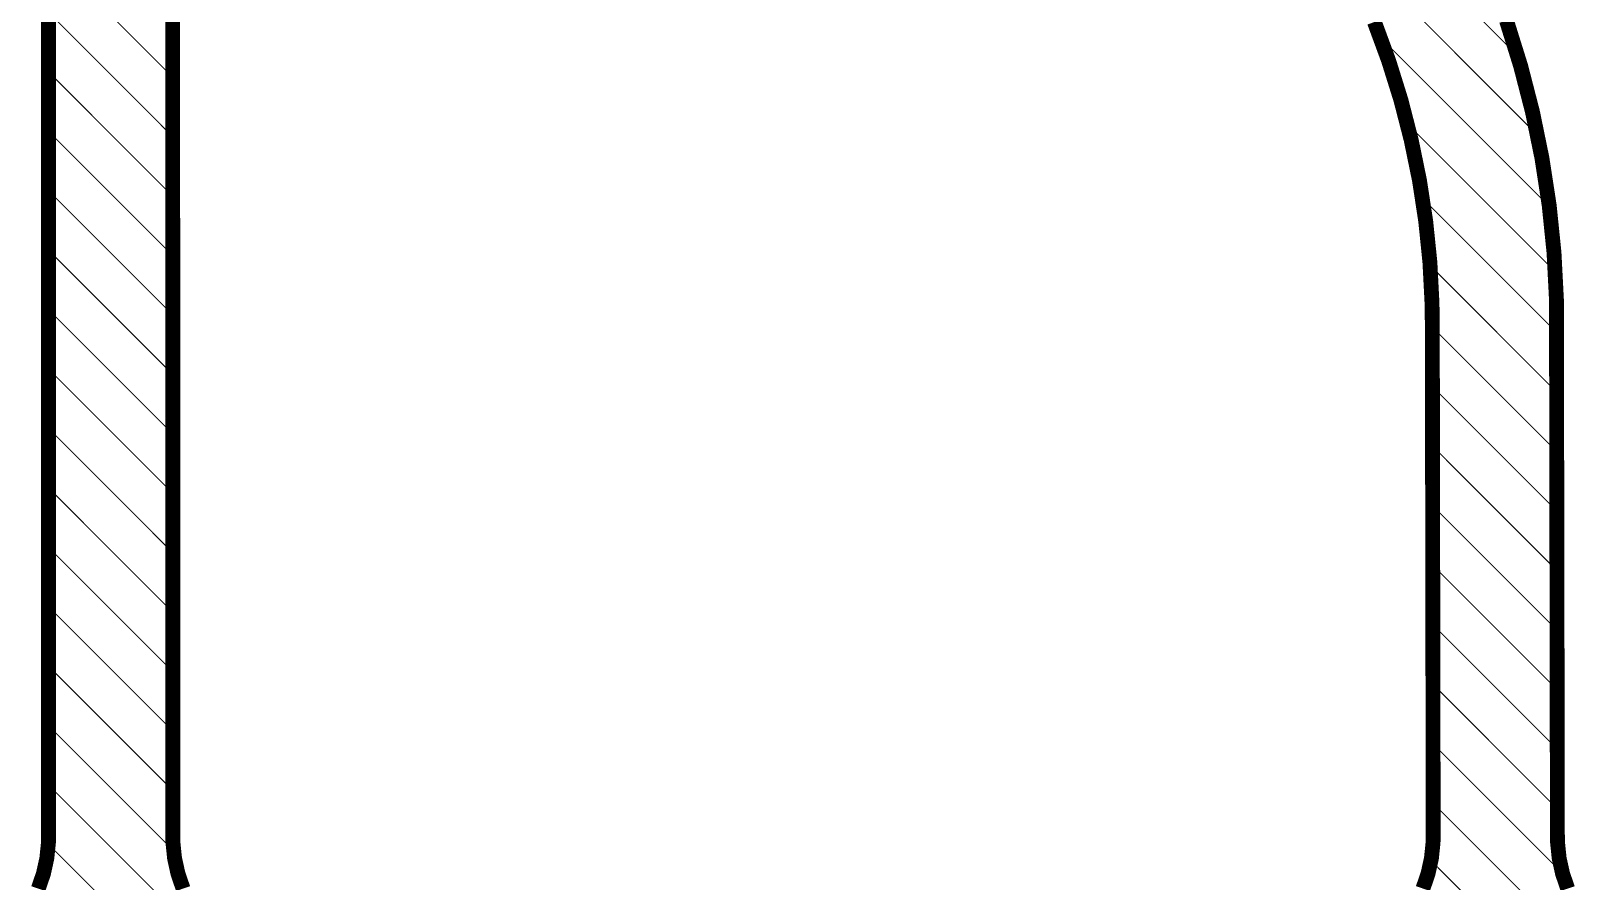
# Model space of a CAD drawing. Header units: inches. Extents: x -4.2 to 12.6, y -6.1 to 3.
# Drawn here: x 9.343 to 10.903, y -2.206 to -1.347 of the extents above; entities that cross this region are included whole.
import ezdxf

# ---------------------------------------------------------------- set-up
doc = ezdxf.new("R2010")
doc.units = ezdxf.units.IN
doc.header["$MEASUREMENT"] = 0
doc.layers.add('Dimension', color=6, linetype='Continuous')

msp = doc.modelspace()

# ---------------------------------------------------------------- linework, layer by layer
at = {"layer": 'Dimension'}
for points, const_width in [([(9.3611654, 0.1360543), (9.3613545, -2.1587778)], 0.015), ([(9.4865967, 0.1263283), (9.486805, -2.1587814)], 0.015), ([(10.1852833, -0.712762), (10.8452569, -1.3727356)], 0.001), ([(10.6536319, -1.2411106), (10.8650559, -1.4525346)], 0.001), ([(9.3612811, -1.2687598), (9.4867354, -1.3942141)], 0.001), ([(9.361286, -1.3287647), (9.4867408, -1.4542195)], 0.001), ([(10.7004504, -1.3384006), (10.7148188, -1.377446)], 0.015), ([(10.8338645, -1.3369942), (10.8481358, -1.3827265)], 0.015), ([(10.7055528, -1.3530315), (10.8771858, -1.5246645)], 0.001), ([(10.7148188, -1.377446), (10.7272126, -1.4171623)], 0.015), ([(10.8481358, -1.3827265), (10.8600976, -1.4291165)], 0.015), ([(9.361291, -1.3887697), (9.4867463, -1.514225)], 0.001), ([(10.7272126, -1.4171623), (10.7376007, -1.4574499)], 0.015), ([(10.8600976, -1.4291165), (10.8697198, -1.4760477)], 0.015), ([(9.3612959, -1.4487746), (9.4867518, -1.5742305)], 0.001), ([(10.7376007, -1.4574499), (10.7459569, -1.4982073)], 0.015), ([(10.7330368, -1.4405155), (10.8828964, -1.5903751)], 0.001), ([(10.8697198, -1.4760477), (10.8769783, -1.523402)], 0.015), ([(10.7459569, -1.4982073), (10.7522603, -1.5393323)], 0.015), ([(9.3613009, -1.5087796), (9.4867573, -1.634236)], 0.001), ([(10.748575, -1.5160537), (10.8843948, -1.6518735)], 0.001), ([(10.8769783, -1.523402), (10.8818546, -1.5710606)], 0.015), ([(10.7522603, -1.5393323), (10.756495, -1.5807214)], 0.015), ([(9.3613058, -1.5687845), (9.4867627, -1.6942414)], 0.001), ([(10.756495, -1.5807214), (10.7586503, -1.6222708)], 0.015), ([(10.8818546, -1.5710606), (10.8843368, -1.6189036)], 0.015), ([(10.7566311, -1.5841098), (10.8845014, -1.7119801)], 0.001), ([(10.7586503, -1.6222708), (10.7589464, -1.643073)], 0.015), ([(10.8843368, -1.6189036), (10.8843775, -1.6428573)], 0.015), ([(9.3613108, -1.6287895), (9.4867682, -1.7542469)], 0.001), ([(10.7589464, -1.643073), (10.7589465, -1.6430729)], 0.015), ([(10.7589465, -1.6430729), (10.7598441, -2.1587779)], 0.015), ([(10.8843775, -1.6428573), (10.8852924, -2.1587739)], 0.015), ([(10.758951, -1.6464297), (10.884608, -1.7720867)], 0.001), ([(9.3613157, -1.6887944), (9.4867737, -1.8142524)], 0.001), ([(10.7590556, -1.7065343), (10.8847146, -1.8321933)], 0.001), ([(9.3613207, -1.7487994), (9.4867791, -1.8742578)], 0.001), ([(10.7591602, -1.7666389), (10.8848212, -1.8922999)], 0.001), ([(9.3613256, -1.8088043), (9.4867846, -1.9342633)], 0.001), ([(10.7592649, -1.8267436), (10.8849278, -1.9524065)], 0.001), ([(9.3613305, -1.8688092), (9.4867901, -1.9942688)], 0.001), ([(10.7593695, -1.8868482), (10.8850344, -2.0125131)], 0.001), ([(9.3613355, -1.9288142), (9.4867955, -2.0542742)], 0.001), ([(10.7594741, -1.9469528), (10.885141, -2.0726197)], 0.001), ([(9.3613404, -1.9888191), (9.486801, -2.1142797)], 0.001), ([(10.7595787, -2.0070574), (10.8852476, -2.1327263)], 0.001), ([(9.3613454, -2.0488241), (9.4879091, -2.1753878)], 0.001), ([(10.7596833, -2.067162), (10.8907564, -2.1982351)], 0.001), ([(9.3613503, -2.108829), (9.4737281, -2.2212068)], 0.001), ([(10.7597879, -2.1272666), (10.8537182, -2.2211969)], 0.001), ([(9.3612169, -2.1667635), (9.3613545, -2.1587778)], 0.015), ([(9.486805, -2.1587815), (9.486805, -2.1587814)], 0.015), ([(9.486805, -2.1587815), (9.4869424, -2.1667689)], 0.015), ([(10.759707, -2.1667543), (10.7598441, -2.1587779)], 0.015), ([(10.8852923, -2.158774), (10.8852924, -2.1587739)], 0.015), ([(10.8852923, -2.158774), (10.8854299, -2.1667619)], 0.015), ([(9.3595807, -2.1826466), (9.3612169, -2.1667635)], 0.015), ([(9.360965, -2.1684437), (9.4137254, -2.2212041)], 0.001), ([(9.4869424, -2.1667689), (9.4885789, -2.1826554)], 0.015), ([(10.7580752, -2.1826191), (10.759707, -2.1667543)], 0.015), ([(10.8854299, -2.1667619), (10.8870664, -2.1826495)], 0.015), ([(9.3561502, -2.1982409), (9.3595807, -2.1826466)], 0.015), ([(9.4885789, -2.1826554), (9.4920107, -2.198253)], 0.015), ([(10.7546531, -2.1981963), (10.7580752, -2.1826191)], 0.015), ([(10.8870664, -2.1826495), (10.8904983, -2.1982481)], 0.015), ([(9.3509697, -2.2133443), (9.3561502, -2.1982409)], 0.015), ([(9.4920107, -2.198253), (9.4971934, -2.2133593)], 0.015), ([(10.7494849, -2.2132842), (10.7546531, -2.1981963)], 0.015), ([(10.7574087, -2.1848874), (10.7937051, -2.2211838)], 0.001), ([(10.8904983, -2.1982481), (10.8956809, -2.2133556)], 0.015)]:
    msp.add_lwpolyline(points, dxfattribs=dict(at, const_width=const_width))
for points, const_width in [([(10.7053028, -1.3530315, 1), (10.7058028, -1.3530315, 1)], 0.0005), ([(10.7110688, -1.377446, 1), (10.7185688, -1.377446, 1)], 0.0075), ([(10.7110688, -1.377446, 1), (10.7185688, -1.377446, 1)], 0.0075), ([(10.8450069, -1.3727356, 1), (10.8455069, -1.3727356, 1)], 0.0005), ([(10.8443858, -1.3827265, 1), (10.8518858, -1.3827265, 1)], 0.0075), ([(10.8443858, -1.3827265, 1), (10.8518858, -1.3827265, 1)], 0.0075), ([(9.361041, -1.3887697, 1), (9.361541, -1.3887697, 1)], 0.0005), ([(9.4864854, -1.3942141, 1), (9.4869854, -1.3942141, 1)], 0.0005), ([(10.7234626, -1.4171623, 1), (10.7309626, -1.4171623, 1)], 0.0075), ([(10.7234626, -1.4171623, 1), (10.7309626, -1.4171623, 1)], 0.0075), ([(10.8563476, -1.4291165, 1), (10.8638476, -1.4291165, 1)], 0.0075), ([(10.8563476, -1.4291165, 1), (10.8638476, -1.4291165, 1)], 0.0075), ([(9.3610459, -1.4487746, 1), (9.3615459, -1.4487746, 1)], 0.0005), ([(10.7338507, -1.4574499, 1), (10.7413507, -1.4574499, 1)], 0.0075), ([(10.7338507, -1.4574499, 1), (10.7413507, -1.4574499, 1)], 0.0075), ([(10.7327868, -1.4405155, 1), (10.7332868, -1.4405155, 1)], 0.0005), ([(9.4864908, -1.4542195, 1), (9.4869908, -1.4542195, 1)], 0.0005), ([(10.8648059, -1.4525346, 1), (10.8653059, -1.4525346, 1)], 0.0005), ([(10.8659698, -1.4760477, 1), (10.8734698, -1.4760477, 1)], 0.0075), ([(10.8659698, -1.4760477, 1), (10.8734698, -1.4760477, 1)], 0.0075), ([(10.7422069, -1.4982073, 1), (10.7497069, -1.4982073, 1)], 0.0075), ([(10.7422069, -1.4982073, 1), (10.7497069, -1.4982073, 1)], 0.0075), ([(9.3610509, -1.5087796, 1), (9.3615509, -1.5087796, 1)], 0.0005), ([(9.4864963, -1.514225, 1), (9.4869963, -1.514225, 1)], 0.0005), ([(10.748325, -1.5160537, 1), (10.748825, -1.5160537, 1)], 0.0005), ([(10.8732283, -1.523402, 1), (10.8807283, -1.523402, 1)], 0.0075), ([(10.8732283, -1.523402, 1), (10.8807283, -1.523402, 1)], 0.0075), ([(10.8769358, -1.5246645, 1), (10.8774358, -1.5246645, 1)], 0.0005), ([(10.7485103, -1.5393323, 1), (10.7560103, -1.5393323, 1)], 0.0075), ([(10.7485103, -1.5393323, 1), (10.7560103, -1.5393323, 1)], 0.0075), ([(9.3610558, -1.5687845, 1), (9.3615558, -1.5687845, 1)], 0.0005), ([(9.4865018, -1.5742305, 1), (9.4870018, -1.5742305, 1)], 0.0005), ([(10.752745, -1.5807214, 1), (10.760245, -1.5807214, 1)], 0.0075), ([(10.752745, -1.5807214, 1), (10.760245, -1.5807214, 1)], 0.0075), ([(10.8781046, -1.5710606, 1), (10.8856046, -1.5710606, 1)], 0.0075), ([(10.8781046, -1.5710606, 1), (10.8856046, -1.5710606, 1)], 0.0075), ([(10.7563811, -1.5841098, 1), (10.7568811, -1.5841098, 1)], 0.0005), ([(10.8826464, -1.5903751, 1), (10.8831464, -1.5903751, 1)], 0.0005), ([(10.7549003, -1.6222708, 1), (10.7624003, -1.6222708, 1)], 0.0075), ([(10.7549003, -1.6222708, 1), (10.7624003, -1.6222708, 1)], 0.0075), ([(10.8805868, -1.6189036, 1), (10.8880868, -1.6189036, 1)], 0.0075), ([(10.8805868, -1.6189036, 1), (10.8880868, -1.6189036, 1)], 0.0075), ([(9.3610608, -1.6287895, 1), (9.3615608, -1.6287895, 1)], 0.0005), ([(9.4865073, -1.634236, 1), (9.4870073, -1.634236, 1)], 0.0005), ([(10.7551964, -1.643073, 1), (10.7626964, -1.643073, 1)], 0.0075), ([(10.7551964, -1.643073, 1), (10.7626964, -1.643073, 1)], 0.0075), ([(10.7551965, -1.6430729, 1), (10.7626965, -1.6430729, 1)], 0.0075), ([(10.7551965, -1.6430729, 1), (10.7626965, -1.6430729, 1)], 0.0075), ([(10.8806275, -1.6428573, 1), (10.8881275, -1.6428573, 1)], 0.0075), ([(10.8806275, -1.6428573, 1), (10.8881275, -1.6428573, 1)], 0.0075), ([(10.758701, -1.6464297, 1), (10.759201, -1.6464297, 1)], 0.0005), ([(10.8841448, -1.6518735, 1), (10.8846448, -1.6518735, 1)], 0.0005), ([(9.3610657, -1.6887944, 1), (9.3615657, -1.6887944, 1)], 0.0005), ([(9.4865127, -1.6942414, 1), (9.4870127, -1.6942414, 1)], 0.0005), ([(10.7588056, -1.7065343, 1), (10.7593056, -1.7065343, 1)], 0.0005), ([(10.8842514, -1.7119801, 1), (10.8847514, -1.7119801, 1)], 0.0005), ([(9.3610707, -1.7487994, 1), (9.3615707, -1.7487994, 1)], 0.0005), ([(9.4865182, -1.7542469, 1), (9.4870182, -1.7542469, 1)], 0.0005), ([(10.7589102, -1.7666389, 1), (10.7594102, -1.7666389, 1)], 0.0005), ([(10.884358, -1.7720867, 1), (10.884858, -1.7720867, 1)], 0.0005), ([(9.3610756, -1.8088043, 1), (9.3615756, -1.8088043, 1)], 0.0005), ([(9.4865237, -1.8142524, 1), (9.4870237, -1.8142524, 1)], 0.0005), ([(10.7590149, -1.8267436, 1), (10.7595149, -1.8267436, 1)], 0.0005), ([(10.8844646, -1.8321933, 1), (10.8849646, -1.8321933, 1)], 0.0005), ([(9.3610805, -1.8688092, 1), (9.3615805, -1.8688092, 1)], 0.0005), ([(9.4865291, -1.8742578, 1), (9.4870291, -1.8742578, 1)], 0.0005), ([(10.7591195, -1.8868482, 1), (10.7596195, -1.8868482, 1)], 0.0005), ([(10.8845712, -1.8922999, 1), (10.8850712, -1.8922999, 1)], 0.0005), ([(9.3610855, -1.9288142, 1), (9.3615855, -1.9288142, 1)], 0.0005), ([(9.4865346, -1.9342633, 1), (9.4870346, -1.9342633, 1)], 0.0005), ([(10.7592241, -1.9469528, 1), (10.7597241, -1.9469528, 1)], 0.0005), ([(10.8846778, -1.9524065, 1), (10.8851778, -1.9524065, 1)], 0.0005), ([(9.3610904, -1.9888191, 1), (9.3615904, -1.9888191, 1)], 0.0005), ([(9.4865401, -1.9942688, 1), (9.4870401, -1.9942688, 1)], 0.0005), ([(10.7593287, -2.0070574, 1), (10.7598287, -2.0070574, 1)], 0.0005), ([(10.8847844, -2.0125131, 1), (10.8852844, -2.0125131, 1)], 0.0005), ([(9.3610954, -2.0488241, 1), (9.3615954, -2.0488241, 1)], 0.0005), ([(9.4865455, -2.0542742, 1), (9.4870455, -2.0542742, 1)], 0.0005), ([(10.7594333, -2.067162, 1), (10.7599333, -2.067162, 1)], 0.0005), ([(10.884891, -2.0726197, 1), (10.885391, -2.0726197, 1)], 0.0005), ([(9.3611003, -2.108829, 1), (9.3616003, -2.108829, 1)], 0.0005), ([(9.486551, -2.1142797, 1), (9.487051, -2.1142797, 1)], 0.0005), ([(10.7595379, -2.1272666, 1), (10.7600379, -2.1272666, 1)], 0.0005), ([(10.8849976, -2.1327263, 1), (10.8854976, -2.1327263, 1)], 0.0005), ([(9.3576045, -2.1587778, 1), (9.3651045, -2.1587778, 1)], 0.0075), ([(9.3576045, -2.1587778, 1), (9.3651045, -2.1587778, 1)], 0.0075), ([(9.483055, -2.1587814, 1), (9.490555, -2.1587814, 1)], 0.0075), ([(9.483055, -2.1587814, 1), (9.490555, -2.1587814, 1)], 0.0075), ([(9.483055, -2.1587815, 1), (9.490555, -2.1587815, 1)], 0.0075), ([(9.483055, -2.1587815, 1), (9.490555, -2.1587815, 1)], 0.0075), ([(10.7560941, -2.1587779, 1), (10.7635941, -2.1587779, 1)], 0.0075), ([(10.7560941, -2.1587779, 1), (10.7635941, -2.1587779, 1)], 0.0075), ([(10.8815423, -2.158774, 1), (10.8890423, -2.158774, 1)], 0.0075), ([(10.8815423, -2.158774, 1), (10.8890423, -2.158774, 1)], 0.0075), ([(10.8815424, -2.1587739, 1), (10.8890424, -2.1587739, 1)], 0.0075), ([(10.8815424, -2.1587739, 1), (10.8890424, -2.1587739, 1)], 0.0075), ([(9.3574669, -2.1667635, 1), (9.3649669, -2.1667635, 1)], 0.0075), ([(9.3574669, -2.1667635, 1), (9.3649669, -2.1667635, 1)], 0.0075), ([(9.360715, -2.1684437, 1), (9.361215, -2.1684437, 1)], 0.0005), ([(9.4831924, -2.1667689, 1), (9.4906924, -2.1667689, 1)], 0.0075), ([(9.4831924, -2.1667689, 1), (9.4906924, -2.1667689, 1)], 0.0075), ([(10.755957, -2.1667543, 1), (10.763457, -2.1667543, 1)], 0.0075), ([(10.755957, -2.1667543, 1), (10.763457, -2.1667543, 1)], 0.0075), ([(10.8816799, -2.1667619, 1), (10.8891799, -2.1667619, 1)], 0.0075), ([(10.8816799, -2.1667619, 1), (10.8891799, -2.1667619, 1)], 0.0075), ([(9.3558307, -2.1826466, 1), (9.3633307, -2.1826466, 1)], 0.0075), ([(9.3558307, -2.1826466, 1), (9.3633307, -2.1826466, 1)], 0.0075), ([(9.4848289, -2.1826554, 1), (9.4923289, -2.1826554, 1)], 0.0075), ([(9.4848289, -2.1826554, 1), (9.4923289, -2.1826554, 1)], 0.0075), ([(9.4876591, -2.1753878, 1), (9.4881591, -2.1753878, 1)], 0.0005), ([(10.7543252, -2.1826191, 1), (10.7618252, -2.1826191, 1)], 0.0075), ([(10.7543252, -2.1826191, 1), (10.7618252, -2.1826191, 1)], 0.0075), ([(10.8833164, -2.1826495, 1), (10.8908164, -2.1826495, 1)], 0.0075), ([(10.8833164, -2.1826495, 1), (10.8908164, -2.1826495, 1)], 0.0075), ([(9.3524002, -2.1982409, 1), (9.3599002, -2.1982409, 1)], 0.0075), ([(9.3524002, -2.1982409, 1), (9.3599002, -2.1982409, 1)], 0.0075), ([(9.4882607, -2.198253, 1), (9.4957607, -2.198253, 1)], 0.0075), ([(9.4882607, -2.198253, 1), (9.4957607, -2.198253, 1)], 0.0075), ([(10.7509031, -2.1981963, 1), (10.7584031, -2.1981963, 1)], 0.0075), ([(10.7509031, -2.1981963, 1), (10.7584031, -2.1981963, 1)], 0.0075), ([(10.7571587, -2.1848874, 1), (10.7576587, -2.1848874, 1)], 0.0005), ([(10.8867483, -2.1982481, 1), (10.8942483, -2.1982481, 1)], 0.0075), ([(10.8867483, -2.1982481, 1), (10.8942483, -2.1982481, 1)], 0.0075), ([(10.8905064, -2.1982351, 1), (10.8910064, -2.1982351, 1)], 0.0005)]:
    msp.add_lwpolyline(points, format="xyb", close=True, dxfattribs=dict(at, const_width=const_width))

doc.saveas('drawing.dxf')
